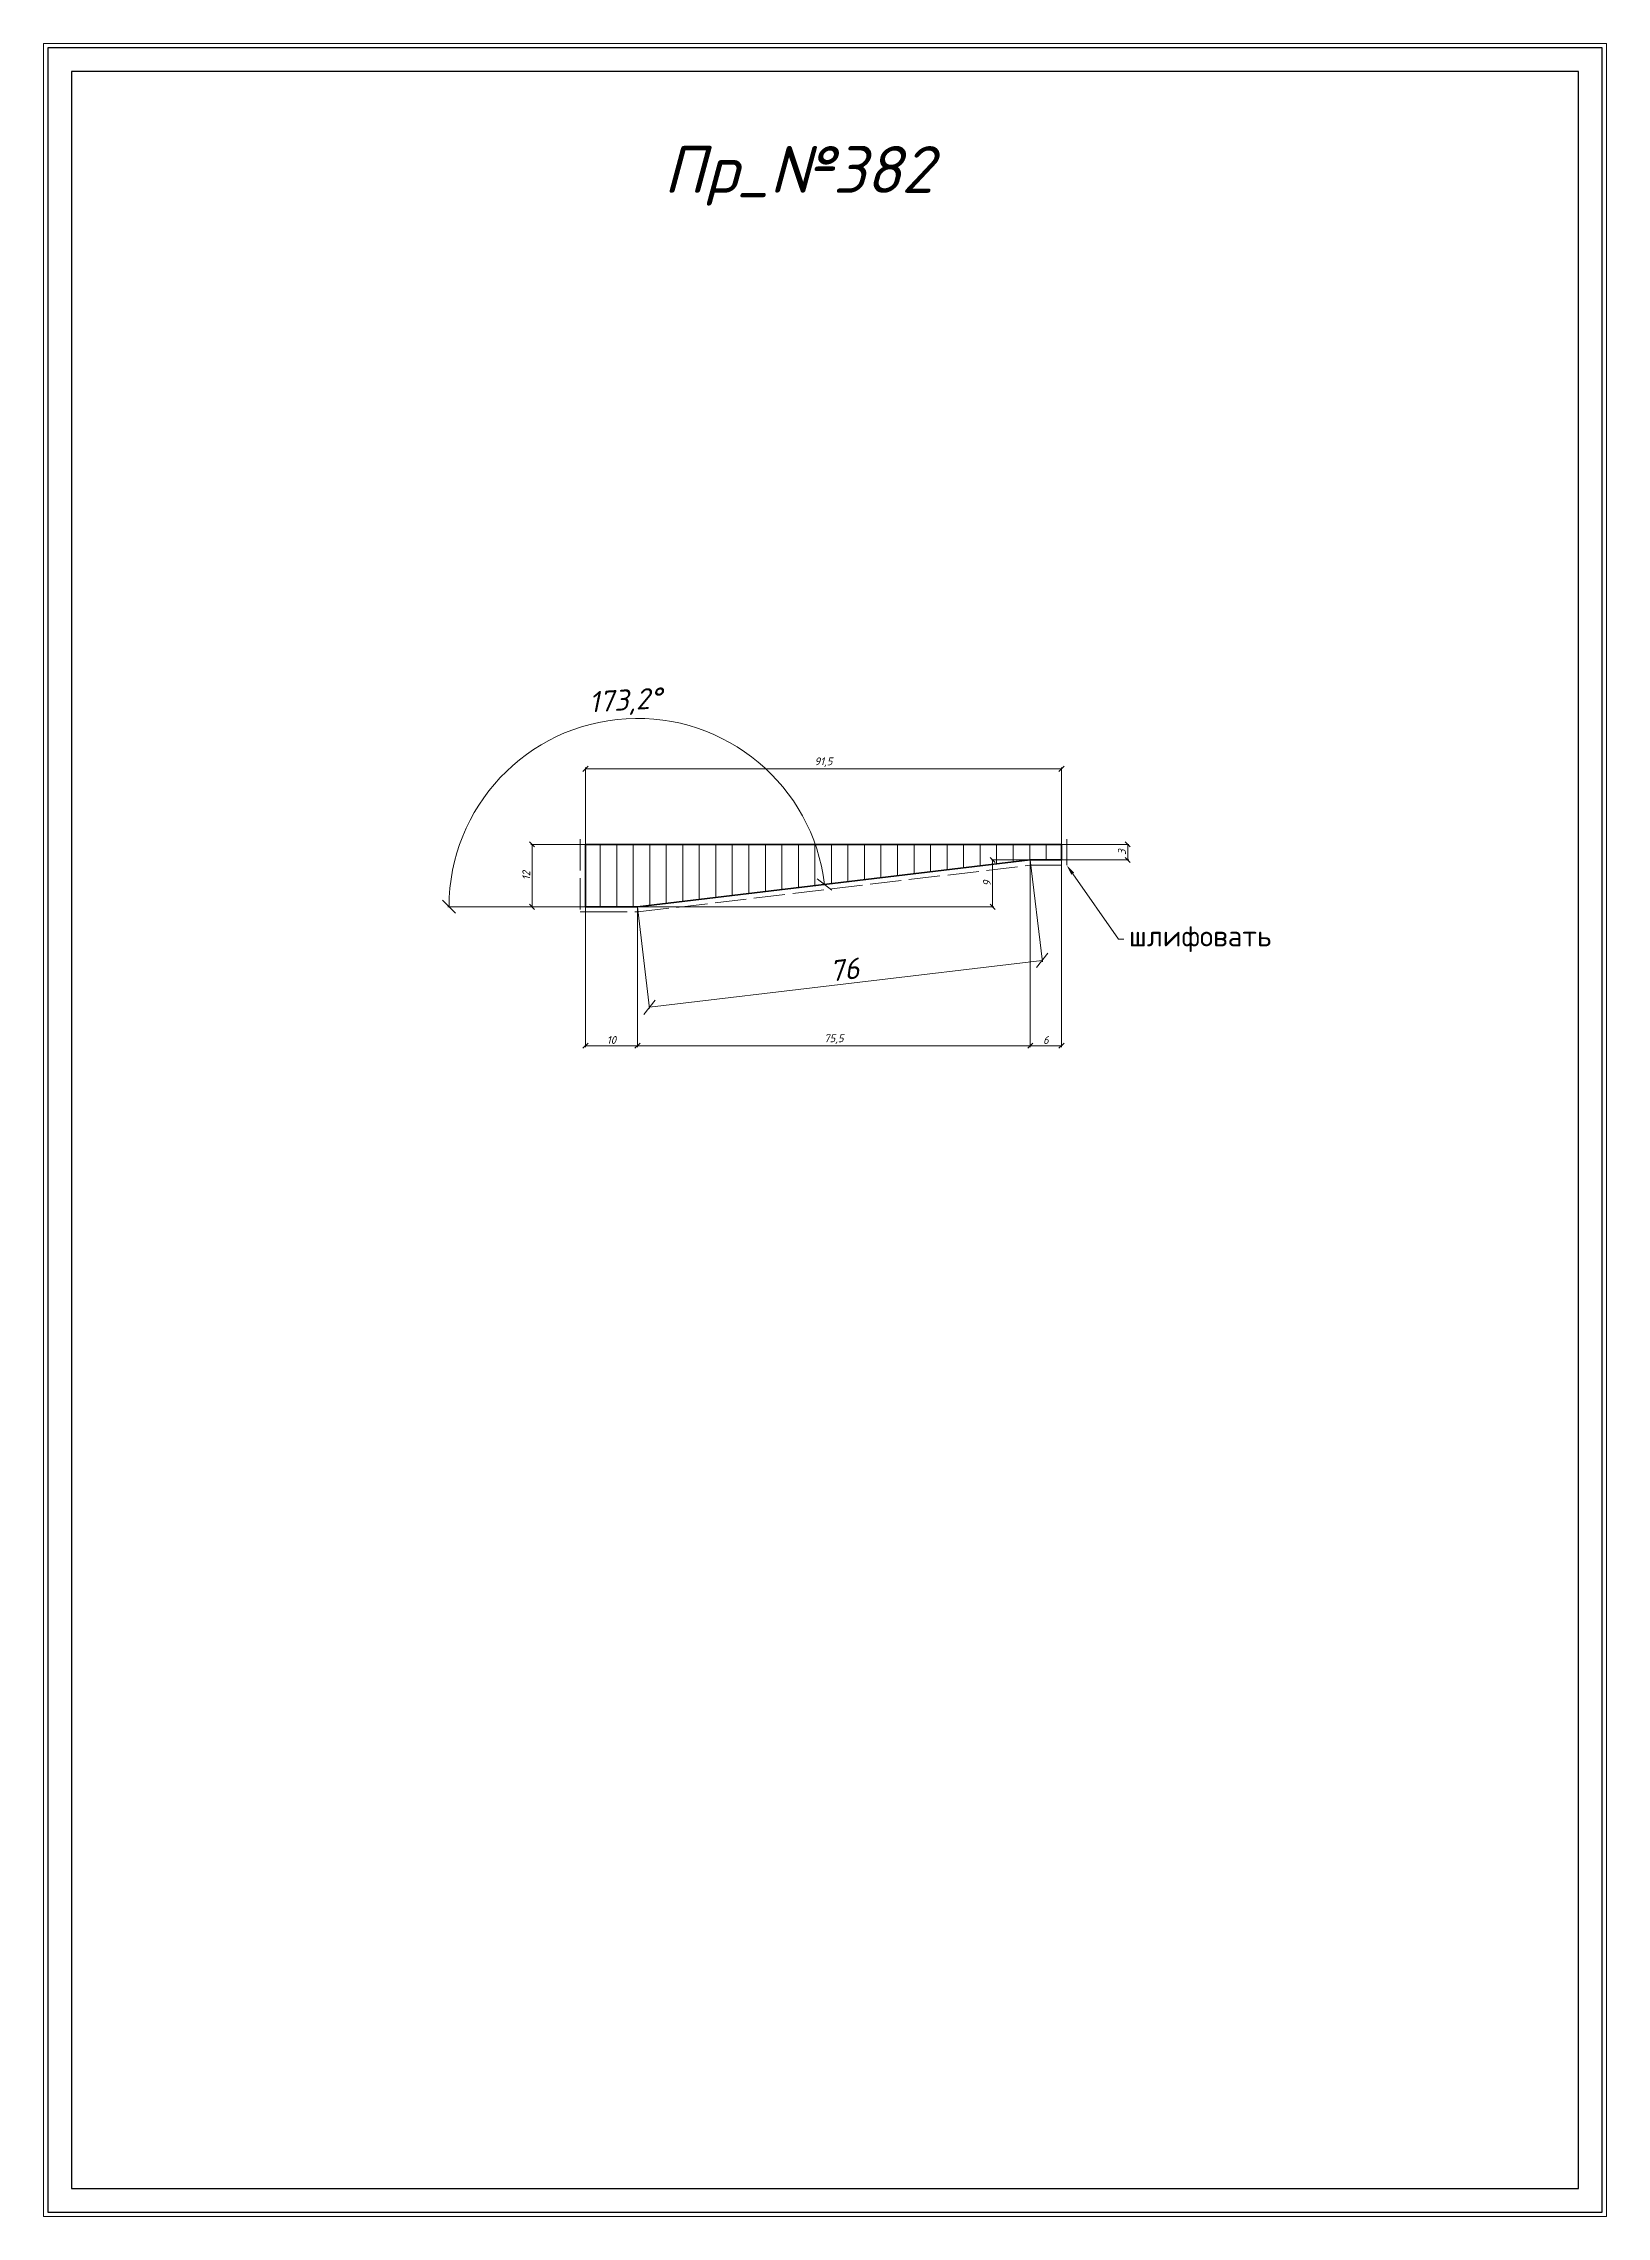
# Model space of a CAD drawing. Header units: millimetres. Extents: x 1588 to 1888, y -7075 to -6657.
import ezdxf
from ezdxf import colors
from ezdxf.entities.mleader import LeaderData, LeaderLine
from ezdxf.math import Vec2, Vec3

# ---------------------------------------------------------------- set-up
doc = ezdxf.new("R2010")
doc.units = ezdxf.units.MM
doc.linetypes.add('ACAD_ISO02W100', pattern=[15, 12, -3])
doc.layers.get('0').update_dxf_attribs({"lineweight": 13})
for name, color, linetype, lineweight in [('Пр_№382', 1, 'Continuous', 35), ('служебный слой ЛИНИИ ПУНКТИРНЫЕ', 7, 'ACAD_ISO02W100', 13), ('служебный слой НАДПИСИ', 7, 'Continuous', 13), ('служебный слой ПОЗИЦИИ', 7, 'Continuous', 13), ('служебный слой РАЗМЕРЫ', 7, 'Continuous', 9), ('служебный слой ШТАМП', 7, 'Continuous', 30), ('служебный слой ШТРИХОВКА', 7, 'Continuous', 5)]:
    doc.layers.add(name, color=color, linetype=linetype, lineweight=lineweight)
doc.styles.add('ЕСКД', font='isocpeur.ttf', dxfattribs={"oblique": 15})
doc.styles.add('ЕСКД штамп_текст', font='isocpeur.ttf')
doc.dimstyles.new('ЕСКД', dxfattribs={"dimtxt": 3.5, "dimasz": 2.5, "dimexe": 0.25, "dimexo": 0, "dimgap": 0.35, "dimtad": 1, "dimdec": 1, "dimzin": 9, "dimtxsty": 'ЕСКД', "dimblk": 'OBLIQUE', "dimcen": 0, "dimclrd": 256, "dimclre": 256, "dimclrt": 256, "dimadec": 1, "dimazin": 0, "dimtfac": 1, "dimtdec": 1, "dimtmove": 0, "dimatfit": 3, "dimldrblk": 'DOTSMALL', "dimfxl": 1, "dimlwd": -1, "dimlwe": -1, "dimarcsym": 0})

# ---------------------------------------------------------------- blocks, each defined once
blk = doc.blocks.new('_OBLIQUE')
at = {"color": 0, "linetype": 'ByBlock'}
blk.add_line((-0.5, -0.5), (0.5, 0.5), dxfattribs=at)
blk = doc.blocks.new('*D11')
at = {"layer": 'Defpoints', "color": 0, "transparency": 16777216}
for p in [(1717.36, -6790.18), (1777.29, -6813.87), (1693.79, -6822.87), (1701.79, -6822.87), (1701.79, -6822.87)]:
    blk.add_point(p, dxfattribs=at)
at = {"layer": 'служебный слой РАЗМЕРЫ', "transparency": 16777216}
blk.add_line((1693.79, -6822.87), (1665.33, -6822.87), dxfattribs=at)
blk.add_arc((1701.79, -6822.87), 36.21, 6.7979, 180, dxfattribs=at)
at = {"layer": 'служебный слой РАЗМЕРЫ', "transparency": 16777216, "xscale": 2.5, "yscale": 2.5, "zscale": 2.5}
for p, rotation in [((1737.74, -6818.59), 276.7978825002867), ((1665.58, -6822.87), 269.9999999999998)]:
    blk.add_blockref('_OBLIQUE', p, dxfattribs=dict(at, rotation=rotation))
at = {"layer": 'служебный слой РАЗМЕРЫ', "transparency": 16777216, "insert": (1699.45, -6783.58), "char_height": 4, "attachment_point": 5, "rotation": 3.3989, "style": 'ЕСКД'}
blk.add_mtext('173,2°', dxfattribs=at)
blk = doc.blocks.new('_DotSmall')
at = {"color": 0, "linetype": 'ByBlock', "lineweight": -3, "const_width": 0.5}
blk.add_lwpolyline([(-0.0625, 0, 1), (0.0625, 0, 1)], format="xyb", close=True, dxfattribs=at)
blk = doc.blocks.new('*D10')
at = {"layer": 'Defpoints', "color": 0, "transparency": 16777216}
for p in [(1783.29, -6796.34), (1691.79, -6810.87), (1783.29, -6810.87)]:
    blk.add_point(p, dxfattribs=at)
at = {"layer": 'служебный слой РАЗМЕРЫ', "transparency": 16777216}
for p, q in [((1691.79, -6810.87), (1691.79, -6796.09)), ((1691.79, -6796.34), (1783.29, -6796.34)), ((1783.29, -6810.87), (1783.29, -6796.09))]:
    blk.add_line(p, q, dxfattribs=at)
at = {"layer": 'служебный слой РАЗМЕРЫ', "transparency": 16777216, "rotation": 180}
blk.add_blockref('_OBLIQUE', (1691.79, -6796.34), dxfattribs=at)
at = {"layer": 'служебный слой РАЗМЕРЫ', "transparency": 16777216}
blk.add_blockref('_OBLIQUE', (1783.29, -6796.34), dxfattribs=at)
at = {"layer": 'служебный слой РАЗМЕРЫ', "transparency": 16777216, "insert": (1737.54, -6795.09), "char_height": 1.5, "attachment_point": 5, "style": 'ЕСКД'}
blk.add_mtext('91,5', dxfattribs=at)
blk = doc.blocks.new('*D7')
at = {"layer": 'Defpoints', "color": 0, "transparency": 16777216}
for p in [(1691.79, -6810.87), (1681.53, -6822.87), (1691.79, -6822.87)]:
    blk.add_point(p, dxfattribs=at)
at = {"layer": 'служебный слой РАЗМЕРЫ', "transparency": 16777216}
for p, q in [((1691.79, -6810.87), (1681.28, -6810.87)), ((1681.53, -6810.87), (1681.53, -6822.87)), ((1691.79, -6822.87), (1681.28, -6822.87))]:
    blk.add_line(p, q, dxfattribs=at)
for p, rotation in [((1681.53, -6810.87), 90), ((1681.53, -6822.87), 270)]:
    blk.add_blockref('_OBLIQUE', p, dxfattribs=dict(at, rotation=rotation))
at = {"layer": 'служебный слой РАЗМЕРЫ', "transparency": 16777216, "insert": (1680.43, -6816.87), "char_height": 1.5, "attachment_point": 5, "rotation": 90, "style": 'ЕСКД'}
blk.add_mtext('12', dxfattribs=at)
blk = doc.blocks.new('*D6')
at = {"layer": 'Defpoints', "color": 0, "transparency": 16777216}
for p in [(1777.29, -6813.87), (1701.79, -6822.87), (1704.09, -6842.18)]:
    blk.add_point(p, dxfattribs=at)
at = {"layer": 'служебный слой РАЗМЕРЫ', "transparency": 16777216}
for p, q in [((1777.29, -6813.87), (1779.62, -6833.43)), ((1701.79, -6822.87), (1704.12, -6842.43)), ((1779.59, -6833.18), (1704.09, -6842.18))]:
    blk.add_line(p, q, dxfattribs=at)
at = {"layer": 'служебный слой РАЗМЕРЫ', "transparency": 16777216, "xscale": 2.5, "yscale": 2.5, "zscale": 2.5}
for p, rotation in [((1779.59, -6833.18), 6.797882500286372), ((1704.09, -6842.18), 186.7978825002863)]:
    blk.add_blockref('_OBLIQUE', p, dxfattribs=dict(at, rotation=rotation))
at = {"layer": 'служебный слой РАЗМЕРЫ', "transparency": 16777216, "insert": (1741.51, -6834.95), "char_height": 4, "attachment_point": 5, "rotation": 6.7979, "style": 'ЕСКД'}
blk.add_mtext('76', dxfattribs=at)
blk = doc.blocks.new('*D4')
at = {"layer": 'Defpoints', "color": 0, "transparency": 16777216}
for p in [(1777.29, -6813.87), (1701.79, -6822.87), (1777.29, -6849.57)]:
    blk.add_point(p, dxfattribs=at)
at = {"layer": 'служебный слой РАЗМЕРЫ', "transparency": 16777216}
for p, q in [((1777.29, -6813.87), (1777.29, -6849.82)), ((1701.79, -6822.87), (1701.79, -6849.82)), ((1701.79, -6849.57), (1777.29, -6849.57))]:
    blk.add_line(p, q, dxfattribs=at)
at = {"layer": 'служебный слой РАЗМЕРЫ', "transparency": 16777216, "rotation": 180}
blk.add_blockref('_OBLIQUE', (1701.79, -6849.57), dxfattribs=at)
at = {"layer": 'служебный слой РАЗМЕРЫ', "transparency": 16777216}
blk.add_blockref('_OBLIQUE', (1777.29, -6849.57), dxfattribs=at)
at = {"layer": 'служебный слой РАЗМЕРЫ', "transparency": 16777216, "insert": (1739.54, -6848.32), "char_height": 1.5, "attachment_point": 5, "style": 'ЕСКД'}
blk.add_mtext('75,5', dxfattribs=at)
blk = doc.blocks.new('*D3')
at = {"layer": 'Defpoints', "color": 0, "transparency": 16777216}
for p in [(1691.79, -6822.87), (1701.79, -6822.87), (1691.79, -6849.57)]:
    blk.add_point(p, dxfattribs=at)
at = {"layer": 'служебный слой РАЗМЕРЫ', "transparency": 16777216}
for p, q in [((1691.79, -6822.87), (1691.79, -6849.82)), ((1701.79, -6822.87), (1701.79, -6849.82)), ((1701.79, -6849.57), (1691.79, -6849.57))]:
    blk.add_line(p, q, dxfattribs=at)
at = {"layer": 'служебный слой РАЗМЕРЫ', "transparency": 16777216, "rotation": 180}
blk.add_blockref('_OBLIQUE', (1691.79, -6849.57), dxfattribs=at)
at = {"layer": 'служебный слой РАЗМЕРЫ', "transparency": 16777216}
blk.add_blockref('_OBLIQUE', (1701.79, -6849.57), dxfattribs=at)
at = {"layer": 'служебный слой РАЗМЕРЫ', "transparency": 16777216, "insert": (1696.79, -6848.47), "char_height": 1.5, "attachment_point": 5, "style": 'ЕСКД'}
blk.add_mtext('10', dxfattribs=at)

msp = doc.modelspace()

# ---------------------------------------------------------------- hatches: boundary and pattern name
at = {"layer": 'служебный слой ШТРИХОВКА', "ltscale": 5}
h = msp.add_hatch(dxfattribs=at)
h.set_pattern_fill('ANSI31', color=256, angle=45, style=0)
h.set_pattern_definition([(90, (-2937.7035, -8506.955), (-3.175, 7e-16), [])])
h.paths.add_polyline_path([(1691.79, -6810.87), (1691.79, -6822.87), (1693.79, -6822.87), (1701.79, -6822.87), (1777.29, -6813.87), (1783.29, -6813.87), (1783.29, -6810.87)])

# ---------------------------------------------------------------- linework, layer by layer
at = {"layer": 'Пр_№382'}
msp.add_lwpolyline([(1693.79, -6822.87), (1701.79, -6822.87), (1777.29, -6813.87), (1783.29, -6813.87), (1783.29, -6813.87), (1783.29, -6813.87), (1783.29, -6810.87), (1783.29, -6810.87), (1783.29, -6810.87), (1783.29, -6810.87), (1691.79, -6810.87), (1691.79, -6822.87)], close=True, dxfattribs=at)
at = {"layer": 'служебный слой ЛИНИИ ПУНКТИРНЫЕ', "ltscale": 0.5}
msp.add_lwpolyline([(1690.79, -6809.87), (1690.79, -6823.87), (1693.79, -6823.87), (1701.85, -6823.87), (1777.35, -6814.87), (1784.29, -6814.87), (1784.29, -6809.87)], dxfattribs=at)
at = {"layer": 'служебный слой ШТАМП', "color": 6, "lineweight": 5, "ltscale": 100}
msp.add_lwpolyline([(1888.04, -6656.95), (1587.63, -6656.95), (1587.63, -7074.59), (1888.04, -7074.59)], close=True, dxfattribs=at)
at = {"layer": 'служебный слой ШТАМП', "color": 7, "ltscale": 100}
for points in [[(1887.18, -6657.81), (1588.5, -6657.81), (1588.5, -7073.72), (1887.18, -7073.72)], [(1882.65, -6662.34), (1593.03, -6662.34), (1593.03, -7069.19), (1882.65, -7069.19)]]:
    msp.add_lwpolyline(points, close=True, dxfattribs=at)

# ---------------------------------------------------------------- texts
at = {"layer": 'служебный слой НАДПИСИ', "style": 'ЕСКД', "oblique": 15}
msp.add_text('Пр_№382', height=9, dxfattribs=at).set_placement((1706.81, -6685.67))

# ---------------------------------------------------------------- dimensions: what is measured, and where the dimension line sits
at = {"layer": 'служебный слой РАЗМЕРЫ'}
dim = msp.add_angular_dim_2l(base=(1717.36, -6790.18), line1=((1701.79, -6822.87), (1777.29, -6813.87)), line2=((1693.79, -6822.87), (1701.79, -6822.87)), dimstyle='ЕСКД', override={"dimtxt": 4, "dimasz": 2.5, "dimgap": 0.75, "dimblk1": 'OBLIQUE', "dimblk2": 'OBLIQUE', "dimsah": 1}, dxfattribs=at)
dim.commit()
dim.dimension.update_dxf_attribs({"geometry": '*D11', "text_midpoint": (1699.45, -6783.58)})
for base, p2, angle, picture, middle in [((1783.29, -6796.34), (1783.29, -6810.87), 180, '*D10', (1737.54, -6795.09)), ((1681.53, -6822.87), (1691.79, -6822.87), 90, '*D7', (1680.43, -6816.87))]:
    dim = msp.add_linear_dim(base=base, p1=(1691.79, -6810.87), p2=p2, angle=angle, dimstyle='ЕСКД', override={"dimtxt": 1.5, "dimasz": 1}, dxfattribs=at)
    dim.commit()
    dim.dimension.update_dxf_attribs({"geometry": picture, "text_midpoint": middle})
for base, p1, p2 in [((1796.01, -6810.87), (1783.29, -6813.87), (1783.29, -6810.87)), ((1770.06, -6813.87), (1701.79, -6822.87), (1777.29, -6813.87))]:
    msp.add_linear_dim(base=base, p1=p1, p2=p2, angle=90, dimstyle='ЕСКД', override={"dimtxt": 1.5, "dimasz": 1}, dxfattribs=at).render()
for base, p2, picture, middle in [((1777.29, -6849.57), (1777.29, -6813.87), '*D4', (1739.54, -6848.32)), ((1691.79, -6849.57), (1691.79, -6822.87), '*D3', (1696.79, -6848.47))]:
    dim = msp.add_linear_dim(base=base, p1=(1701.79, -6822.87), p2=p2, dimstyle='ЕСКД', override={"dimtxt": 1.5, "dimasz": 1}, dxfattribs=at)
    dim.commit()
    dim.dimension.update_dxf_attribs({"geometry": picture, "text_midpoint": middle})
dim = msp.add_aligned_dim(p1=(1777.29, -6813.87), p2=(1701.79, -6822.87), distance=19.45, dimstyle='ЕСКД', override={"dimtxt": 4, "dimasz": 2.5, "dimgap": 0.75, "dimblk1": 'OBLIQUE', "dimblk2": 'OBLIQUE', "dimsah": 1}, dxfattribs=at)
dim.commit()
dim.dimension.update_dxf_attribs({"geometry": '*D6', "text_midpoint": (1741.51, -6834.95)})
msp.add_linear_dim(base=(1783.29, -6849.57), p1=(1777.29, -6813.87), p2=(1783.29, -6813.87), dimstyle='ЕСКД', override={"dimtxt": 1.5, "dimasz": 1}, dxfattribs=at).render()

# ---------------------------------------------------------------- leaders
at = {"layer": 'служебный слой ПОЗИЦИИ'}
ml = msp.add_multileader_mtext('Standard', dxfattribs=at)
ml.set_content('шлифовать', color=256, style='ЕСКД штамп_текст')
ml.set_leader_properties(color=256, linetype='ByLayer', lineweight=-1)
ml.build(insert=Vec2(0, 0))
ml.multileader.update_dxf_attribs({"dogleg_length": 1, "arrow_head_size": 2})
ctx = ml.context
ctx.base_point, ctx.arrow_head_size, ctx.landing_gap_size, ctx.plane_origin = Vec3(1795.24, -6829.08), 2, 1, Vec3(2337.53, -6423.37)
notes = []
notes.append((ctx, [(1, (1, 1, 0), (1794.24, -6829.08), (1, 0), 1, [(0, [(1784.29, -6814.87)], 0, [])])]))
ctx.mtext.insert, ctx.mtext.flow_direction = Vec3(1796.24, -6826.48), 5
for ctx, leaders in notes:
    for number, flags, end, landing, length, lines in leaders:
        leader = LeaderData()
        leader.index, (leader.has_last_leader_line, leader.has_dogleg_vector, leader.attachment_direction) = number, flags
        leader.last_leader_point, leader.dogleg_vector, leader.dogleg_length = Vec3(end), Vec3(landing), length
        for number, points, colour, breaks in lines:
            line = LeaderLine()
            line.index, line.vertices, line.color, line.breaks = number, Vec3.list(points), colors.encode_raw_color(colour), breaks
            leader.lines.append(line)
        ctx.leaders.append(leader)

doc.saveas('drawing.dxf')
